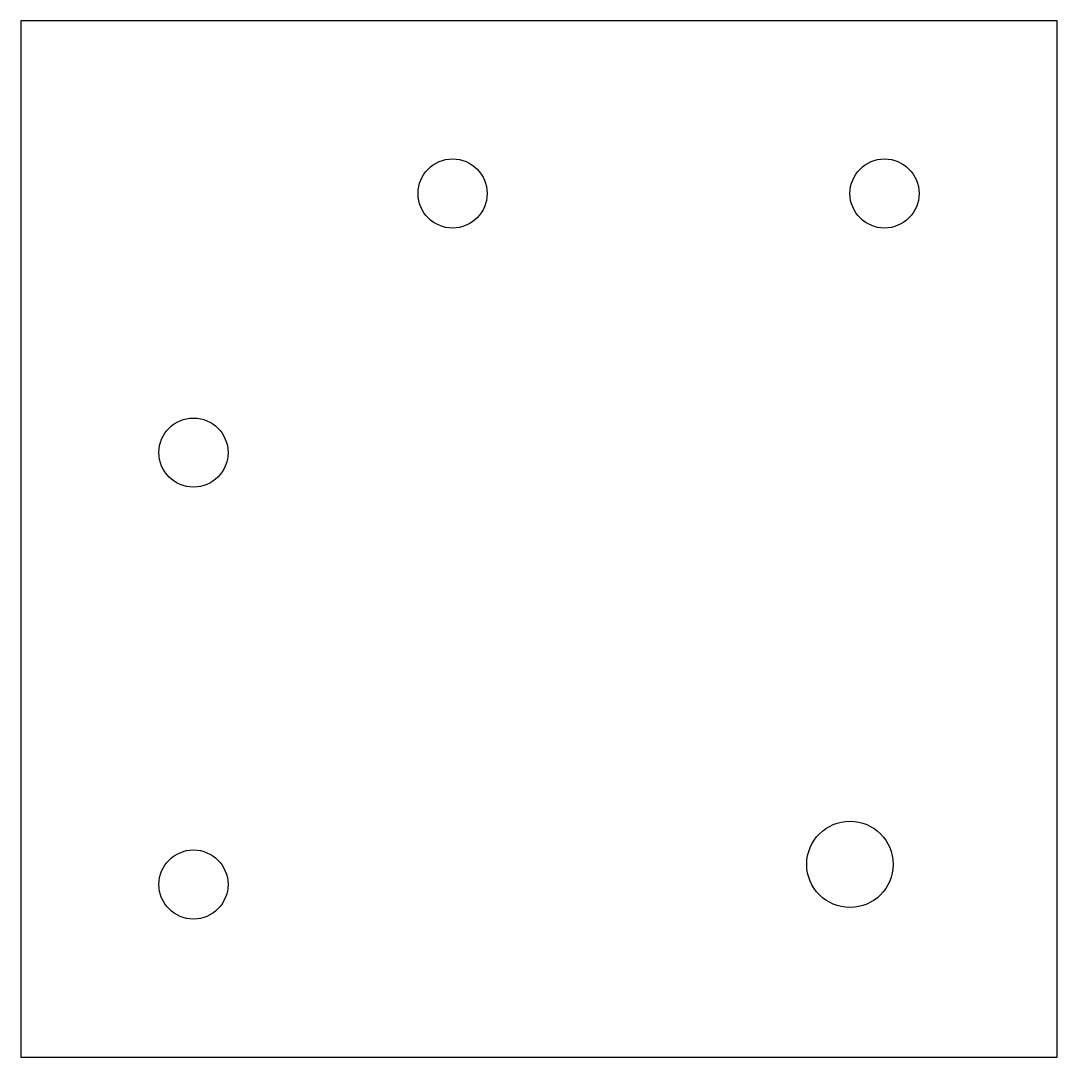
# Paper-space layout '_Front' of a CAD drawing. Header units: millimetres. Extents: x 0 to 60, y -60 to 0.
import ezdxf

# ---------------------------------------------------------------- set-up
doc = ezdxf.new("R2010")
doc.units = ezdxf.units.MM

psp = doc.layouts.new('_Front')

# ---------------------------------------------------------------- linework, layer by layer
at = {"color": 7, "linetype": 'Continuous', "lineweight": 25}
for p, q in [((60, 0), (0, 0)), ((0, 0), (0, -60)), ((60, -60), (60, 0)), ((0, -60), (60, -60))]:
    psp.add_line(p, q, dxfattribs=at)
for centre, radius in [((25, -10), 2), ((50, -10), 2), ((10, -25), 2), ((48, -48.833), 2.5), ((10, -50), 2)]:
    psp.add_circle(centre, radius, dxfattribs=at)

doc.saveas('drawing.dxf')
